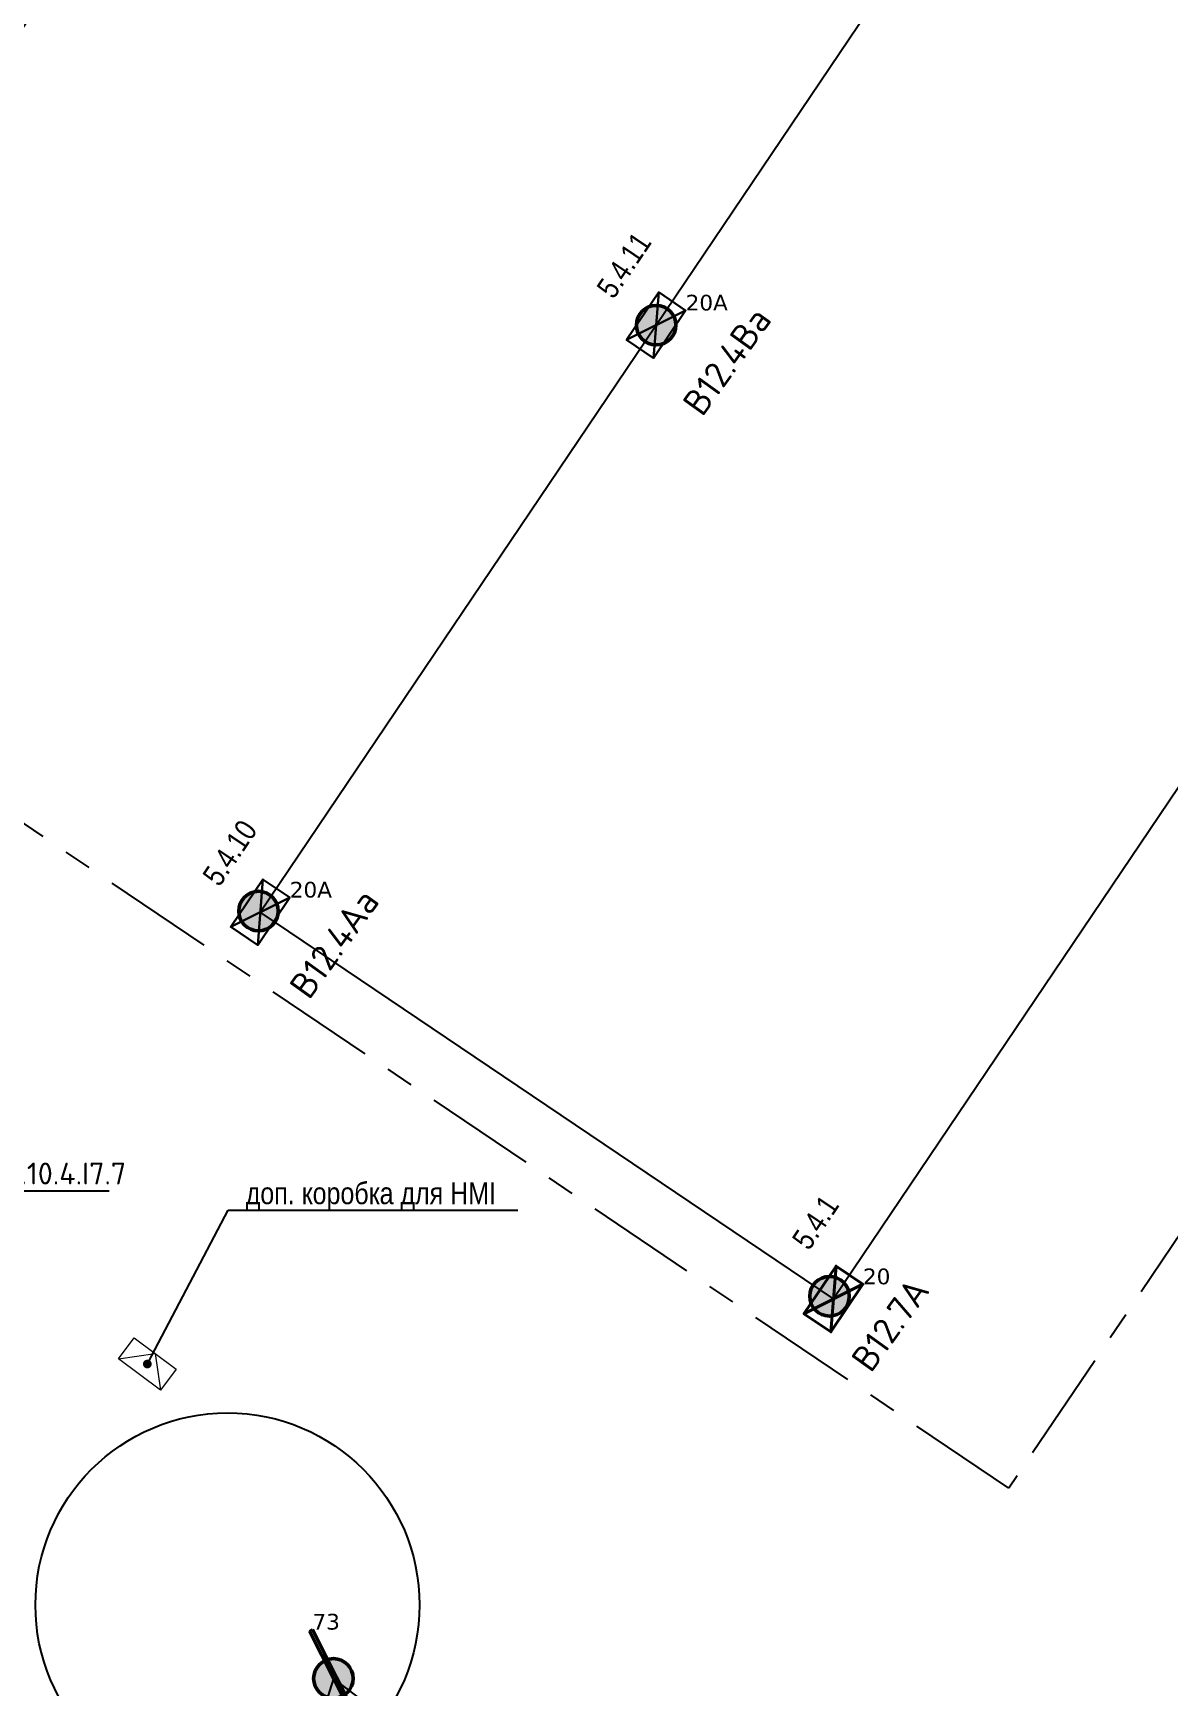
# Model space of a CAD drawing. Header units: millimetres. Extents: x -243740 to 150609, y -473655 to -165121.
# Drawn here: x 65045 to 78050, y -346214 to -327283 of the extents above; entities that cross this region are included whole.
import ezdxf
from ezdxf import colors
from ezdxf.entities.mleader import LeaderData, LeaderLine
from ezdxf.enums import TextEntityAlignment as Align
from ezdxf.math import Vec2, Vec3

# ---------------------------------------------------------------- set-up
doc = ezdxf.new("R2010")
doc.units = ezdxf.units.MM
doc.linetypes.add('Линия сетки', pattern=[22.224999999999994, 12.7, -3.174999999999999, 3.174999999999999, -3.174999999999999])
for name, color, linetype, lineweight in [('0_Авт.', 255, 'Continuous', 5), ('_освещение_dali', 3, 'Continuous', 50), ('DALLI', 6, 'TRAY', 30), ('DLX_LUM 6', 5, 'Continuous', 40), ('Аварийное_овещение', 1, 'Continuous', 30), ('Светильники аварийные', 1, 'Continuous', 40)]:
    doc.layers.add(name, color=color, linetype=linetype, lineweight=lineweight)
for name, color, linetype in [('_Гр.ЩД-1C.10.4.I6.7', 6, 'Continuous'), ('_Гр.ЩД-1C.10.4.I7.7', 6, 'Continuous'), ('_Гр.ЩД-1В.5.3.I4.4', 6, 'Continuous')]:
    doc.layers.add(name, color=color, linetype=linetype)
doc.layers.add('сВЕтильники', color=7, linetype='Continuous', lineweight=40, true_color=0x600080)
doc.styles.add('ELine', font='txt.shx')
doc.styles.add('ISOCPEUR', font='isocpeur.ttf')
doc.styles.add('ISOCPEUR_1', font='isocpeur.ttf', dxfattribs={"height": 200})
doc.styles.get("Standard").update_dxf_attribs({"font": 'ARIALN.TTF'})
doc.styles.add('TableTextStyle', font='')
doc.styles.get('TableTextStyle').set_extended_font_data('VERDANA.TTF')
doc.linetypes.add('TRAY', pattern='A,12.119257,["_",ELine,S=4.5,R=90,X=0,Y=-1.555839],0.750382,["_",ELine,S=4.5,R=0,X=0,Y=-0.8058489999999999],1.314849,["_",ELine,S=4.5,R=0,X=0,Y=-0.8058489999999999],2.250029,["_",ELine,S=4.5,R=90,X=0,Y=-1.555839],13.565483', length=30)
doc.linetypes.add('Truba', pattern='A,3e-05,[4,MSH_7,S=1,R=0,X=0,Y=0],-3.022072', length=3.022102)

# ---------------------------------------------------------------- blocks, each defined once
blk = doc.blocks.new('A$C0249faeb')
at = {"layer": 'DALLI', "color": 0, "linetype": 'Линия сетки', "lineweight": -3, "ltscale": 100}
blk.add_lwpolyline([(-50931.67680581217, -49471.43585793761), (-66828.30740109779, -73039.15990937356), (-92811.16293595653, -55513.50255922496), (-76914.5323406709, -31945.77850778901)], close=True, dxfattribs=at)
blk = doc.blocks.new('*U421')
at = {"color": 0}
for p, q in [((60.08854008666769, 329.9838895313723), (119.9758477952154, -90.03219394094158)), ((119.9758477952154, -90.03219394094158), (-300.0402356770986, -149.9195016494893))]:
    blk.add_line(p, q, dxfattribs=at)
blk.add_lwpolyline([(300.0402356770986, 149.9195016494893), (-60.08854008666769, -329.9838895313723), (-300.0402356770986, -149.9195016494893), (60.08854008666769, 329.9838895313723)], close=True, dxfattribs=at)
blk = doc.blocks.new('_Dot')
at = {"color": 0, "linetype": 'ByBlock', "lineweight": -2}
blk.add_line((-0.5, 0), (-1, 0), dxfattribs=at)
at = {"color": 0, "linetype": 'ByBlock', "const_width": 0.5}
blk.add_lwpolyline([(-0.25, 0, 1), (0.25, 0, 1)], format="xyb", close=True, dxfattribs=at)
blk = doc.blocks.new('26494_2_0')
mesh = blk.add_polyface()
corners = [(0.1860000044107437, 0.3285000026226044, -0.2150000035762787), (0.1860000044107437, -0.3285000026226044), (0.1860000044107437, -0.3285000026226044, -0.2150000035762787), (0.1860000044107437, -0.3285000026226044), (0.1860000044107437, 0.3285000026226044, -0.2150000035762787), (0.1860000044107437, 0.3285000026226044), (0.1860000044107437, -0.3285000026226044, -0.2150000035762787), (-0.1860000044107437, -0.3285000026226044), (-0.1860000044107437, -0.3285000026226044, -0.2150000035762787), (-0.1860000044107437, -0.3285000026226044), (0.1860000044107437, -0.3285000026226044, -0.2150000035762787), (0.1860000044107437, -0.3285000026226044), (-0.1860000044107437, -0.3285000026226044, -0.2150000035762787), (-0.1860000044107437, 0.3285000026226044), (-0.1860000044107437, 0.3285000026226044, -0.2150000035762787), (-0.1860000044107437, 0.3285000026226044), (-0.1860000044107437, -0.3285000026226044, -0.2150000035762787), (-0.1860000044107437, -0.3285000026226044), (-0.1860000044107437, 0.3285000026226044, -0.2150000035762787), (0.1860000044107437, 0.3285000026226044), (0.1860000044107437, 0.3285000026226044, -0.2150000035762787), (0.1860000044107437, 0.3285000026226044), (-0.1860000044107437, 0.3285000026226044, -0.2150000035762787), (-0.1860000044107437, 0.3285000026226044), (0.1860000044107437, 0.3285000026226044), (-0.1860000044107437, -0.3285000026226044), (0.1860000044107437, -0.3285000026226044), (-0.1860000044107437, -0.3285000026226044), (0.1860000044107437, 0.3285000026226044), (-0.1860000044107437, 0.3285000026226044), (-0.1860000044107437, 0.3285000026226044, -0.2150000035762787), (0.1860000044107437, -0.3285000026226044, -0.2150000035762787), (-0.1860000044107437, -0.3285000026226044, -0.2150000035762787), (0.1860000044107437, -0.3285000026226044, -0.2150000035762787), (-0.1860000044107437, 0.3285000026226044, -0.2150000035762787), (0.1860000044107437, 0.3285000026226044, -0.2150000035762787)]
mesh.append_faces([[corners[k] for k in face] for face in [(0, 1, 2), (3, 4, 5), (6, 7, 8), (9, 10, 11), (12, 13, 14), (15, 16, 17), (18, 19, 20), (21, 22, 23), (24, 25, 26), (27, 28, 29), (30, 31, 32), (33, 34, 35)]])
blk = doc.blocks.new('dgdg')
at = {"layer": 'Аварийное_овещение', "lineweight": 40, "xscale": 1000, "yscale": 1000, "zscale": 1000, "rotation": 325.9999999999997}
for p in [(306818.5288197996, 66810.86388863745, 3150.600416462807), (302285.9459548381, 60091.03344649595, 3150.600416462807)]:
    blk.add_blockref('26494_2_0', p, dxfattribs=at)
at = {"layer": 'сВЕтильники', "lineweight": 40, "xscale": 1000, "yscale": 1000, "zscale": 1000, "rotation": 325.9999999999997}
blk.add_blockref('26494_2_0', (308848.7652110995, 55664.35596365016, 3150.600416462807), dxfattribs=at)
at = {"layer": 'сВЕтильники', "style": 'ISOCPEUR_1'}
blk.add_text('В12.7А', height=300, rotation=54.29718701583372, dxfattribs=at).set_placement((309277.6105351739, 54805.40209863579, 21000))
at = {"layer": 'Светильники аварийные', "style": 'ISOCPEUR_1'}
for s, p in [('В12.4Ва', (307346.9470754663, 65749.99359072297)), ('В12.4Аа', (302844.8258664871, 59075.32441077696))]:
    blk.add_text(s, height=300, rotation=54.29718701583372, dxfattribs=at).set_placement(p)
blk = doc.blocks.new('A$Caabd1818')
at = {"layer": 'DLX_LUM 6'}
for points in [[(64240.11421203613, 51947.39532470703, 0), (64274.02877807617, 51964.53857421875, 0)], [(64274.02877807617, 51964.53857421875, 0), (64240.11421203613, 51947.39532470703, 0)], [(64274.02877807617, 51964.53857421875, 0), (64240.11421203613, 51947.39532470703, 0)], [(64240.11421203613, 51947.39532470703, 0), (64274.02877807617, 51964.53857421875, 0)], [(64787.73880004883, 50863.92211914062, 0), (64240.11421203613, 51947.39532470703, 0)], [(64240.11421203613, 51947.39532470703, 0), (64240.11421203613, 51947.39532470703, 0)], [(64240.11421203613, 51947.39532470703, 0), (64787.73880004883, 50863.92211914062, 0)], [(64240.11421203613, 51947.39532470703, 0), (64240.11421203613, 51947.39532470703, 0)], [(64240.11421203613, 51947.39532470703, 0), (64787.73880004883, 50863.92211914062, 0)], [(64787.73880004883, 50863.92211914062, 0), (64240.11421203613, 51947.39532470703, 0)], [(64274.02877807617, 51964.53857421875, 0), (64274.02877807617, 51964.53857421875, 0)], [(64274.02877807617, 51964.53857421875, 0), (64821.65312767029, 50881.06536865234, 0)], [(64821.65312767029, 50881.06536865234, 0), (64274.02877807617, 51964.53857421875, 0)], [(64274.02877807617, 51964.53857421875, 0), (64274.02877807617, 51964.53857421875, 0)], [(64821.65312767029, 50881.06536865234, 0), (64274.02877807617, 51964.53857421875, 0)], [(64274.02877807617, 51964.53857421875, 0), (64821.65312767029, 50881.06536865234, 0)]]:
    blk.add_polyline3d(points, dxfattribs=at)
blk = doc.blocks.new('A$Cab2378fa')
at = {"lineweight": 25, "true_color": 0xfff5f5}
h = blk.add_hatch(color=7, dxfattribs=at)
h.dxf.hatch_style = 1
h.paths.add_polyline_path([(0, 0), (-141.563621815294, -170.2577550872229, 0.1749231821694599), (2.967164162546396, -222.4173093796708, 0.1978084390242711), (162.3200226016343, -156.8074341095053)])
h.paths.add_polyline_path([(-163.1532956101, 157.6124081457965), (-0.005006659775972366, 0.004836623556911945), (147.8183996863663, 177.8018198814243, 0.1753976429270719), (2.967164162546396, 230.2278007939458, 0.2090141411030591)])
at = {"lineweight": 25}
h = blk.add_hatch(color=0, dxfattribs=at)
h.paths.add_polyline_path([(162.3200226016343, -156.8074341095053, 0.442338187719691), (147.8289509192109, 177.7930304361507), (0, 0)])
h.paths.add_polyline_path([(-141.563621815294, -170.2577550872229), (0, 0), (-163.1532956101, 157.6124081457965, 0.4300962011212718)])
blk.add_circle((2.967164162546396, 3.905245705973357), 226.3225550869645)

msp = doc.modelspace()

# ---------------------------------------------------------------- linework, layer by layer
at = {"layer": '_Гр.ЩД-1C.10.4.I6.7', "ltscale": 100}
msp.add_lwpolyline([(70025.74857368726, -347284.3559734045), (68483.60996615, -346116.131941447), (67411.03940378733, -349519.3492571208)], dxfattribs=at)
at = {"layer": '_Гр.ЩД-1В.5.3.I4.4', "ltscale": 100}
msp.add_lwpolyline([(110455.5706310157, -307324.2390347248), (104300.9325667094, -303172.8830165882), (90613.37958621167, -323465.51370619), (87825.15902125041, -321584.8350850699), (74208.75941762901, -341772.8868830187), (67645.94016136762, -337346.2094001728), (81237.45007420782, -317195.9673002423), (74674.63806130996, -312769.2947031069), (61083.12814846981, -332919.5368030375), (54520.30889219927, -328492.8593201854), (68111.81880503937, -308342.6172202548)], dxfattribs=at)
at = {"layer": 'Defpoints', "color": 3, "ltscale": 100}
msp.add_circle((67270.00576729354, -345275.7769548904), 2198.320410386327, dxfattribs=at)

# ---------------------------------------------------------------- block references
at = {"layer": '0_Авт.', "color": 1, "rotation": 89.99999999999999}
msp.add_blockref('*U421', (66352.89349412266, -342517.697587718), dxfattribs=at)
at = {"layer": '_освещение_dali', "color": 1, "ltscale": 100}
for p in [(72175.55586216657, -330630.2842037373), (67623.26298810072, -337336.8200768708)]:
    msp.add_blockref('A$Cab2378fa', p, dxfattribs=at)
at = {"layer": '_освещение_dali', "color": 5, "ltscale": 100}
for p in [(74160.21704272235, -341746.0512609208), (68480.64280198746, -346120.0371871529)]:
    msp.add_blockref('A$Cab2378fa', p, dxfattribs=at)
at = {"layer": 'Defpoints', "color": 3, "ltscale": 100}
msp.add_blockref('A$C0249faeb', (143045.2192148957, -270897.9470061117), dxfattribs=at)
at = {"layer": 'Defpoints', "linetype": 'Truba'}
msp.add_blockref('dgdg', (-234640.0057934705, -397437.2428466688), dxfattribs=at)
at = {"layer": 'Defpoints', "linetype": 'Truba', "ltscale": 100}
msp.add_blockref('A$Caabd1818', (3969.682805718126, -397521.7896659265), dxfattribs=at)

# ---------------------------------------------------------------- texts
at = {"layer": '_Гр.ЩД-1В.5.3.I4.4', "ltscale": 100}
for s, p in [('5.4.11', (71975.57346127677, -330050.6397843948)), ('5.4.10', (67463.09110067974, -336777.2973835811)), ('5.4.1', (74168.42438598683, -341006.4909488733))]:
    msp.add_text(s, height=250, rotation=55.99999854222195, dxfattribs=at).set_placement(p, align=Align.BOTTOM_CENTER)
at = {"layer": '_освещение_dali', "color": 254, "true_color": 0xddbad0, "style": 'TableTextStyle'}
for s, p in [('20А', (72516.41876985997, -330458.0499883355, 3150.600416462807)), ('20А', (67983.83590489838, -337177.8804304769, 3150.600416462807)), ('20', (74546.65516115977, -341604.5579133226, 3150.600416462807))]:
    msp.add_text(s, height=180, dxfattribs=at).set_placement(p)
at = {"layer": '_освещение_dali', "color": 73, "true_color": 0x8cd86b, "style": 'TableTextStyle'}
msp.add_text('73', height=180, dxfattribs=at).set_placement((68243.70729203333, -345557.2507060281))

# ---------------------------------------------------------------- leaders
at = {"layer": '0_Авт.', "color": 1}
ml = msp.add_multileader_mtext('Standard', dxfattribs=at)
ml.set_content('доп. коробка для HMI', color=1)
ml.set_leader_properties()
ml.set_arrow_properties(name='DOT')
ml.build(insert=Vec2(0, 0))
ml.multileader.update_dxf_attribs({"has_dogleg": 0, "text_left_attachment_type": 6, "text_right_attachment_type": 6, "arrow_head_size": 100})
ctx = ml.context
ctx.base_point, ctx.char_height, ctx.arrow_head_size, ctx.landing_gap_size, ctx.plane_origin = Vec3(67279.54861274105, -340757.1939936819), 250, 100, 200, Vec3(145743.6769227489, -214669.1610817258)
ctx.left_attachment, ctx.right_attachment = 6, 6
notes = []
notes.append((ctx, [(0, (1, 1, 0), (67271.54861274105, -340757.1939936819), (1, 0), 8, [(1, [(66352.89349412266, -342517.697587718)], 0, [])])]))
ctx.mtext.insert, ctx.mtext.width, ctx.mtext.flow_direction = Vec3(67479.54861274105, -340437.7874452508), 3082.821560828947, 5
at = {"layer": '_Гр.ЩД-1C.10.4.I7.7', "ltscale": 100}
ml = msp.add_multileader_mtext('Standard', dxfattribs=at)
ml.set_content('Гр.ЩД-1C.10.4.I7.7', color=256, style='ISOCPEUR')
ml.set_leader_properties()
ml.set_arrow_properties(name='DOT')
ml.build(insert=Vec2(0, 0))
ml.multileader.update_dxf_attribs({"has_dogleg": 0, "text_left_attachment_type": 6, "text_right_attachment_type": 6, "arrow_head_size": 100})
ctx = ml.context
ctx.base_point, ctx.char_height, ctx.arrow_head_size, ctx.landing_gap_size, ctx.plane_origin = Vec3(63267.08799116962, -340536.8238005601), 250, 100, 200, Vec3(147860.3569368118, -212766.2671263998)
ctx.left_attachment, ctx.right_attachment = 6, 6
notes.append((ctx, [(0, (1, 1, 0), (63259.08799116962, -340536.8238005601), (1, 0), 8, [(1, [(61156.01844040378, -342470.9438166512)], 0, [])])]))
ctx.mtext.insert, ctx.mtext.width, ctx.mtext.flow_direction = Vec3(63467.08799116962, -340211.8238005601), 2425, 5
for ctx, leaders in notes:
    for number, flags, end, landing, length, lines in leaders:
        leader = LeaderData()
        leader.index, (leader.has_last_leader_line, leader.has_dogleg_vector, leader.attachment_direction) = number, flags
        leader.last_leader_point, leader.dogleg_vector, leader.dogleg_length = Vec3(end), Vec3(landing), length
        for number, points, colour, breaks in lines:
            line = LeaderLine()
            line.index, line.vertices, line.color, line.breaks = number, Vec3.list(points), colors.encode_raw_color(colour), breaks
            leader.lines.append(line)
        ctx.leaders.append(leader)

doc.saveas('drawing.dxf')
